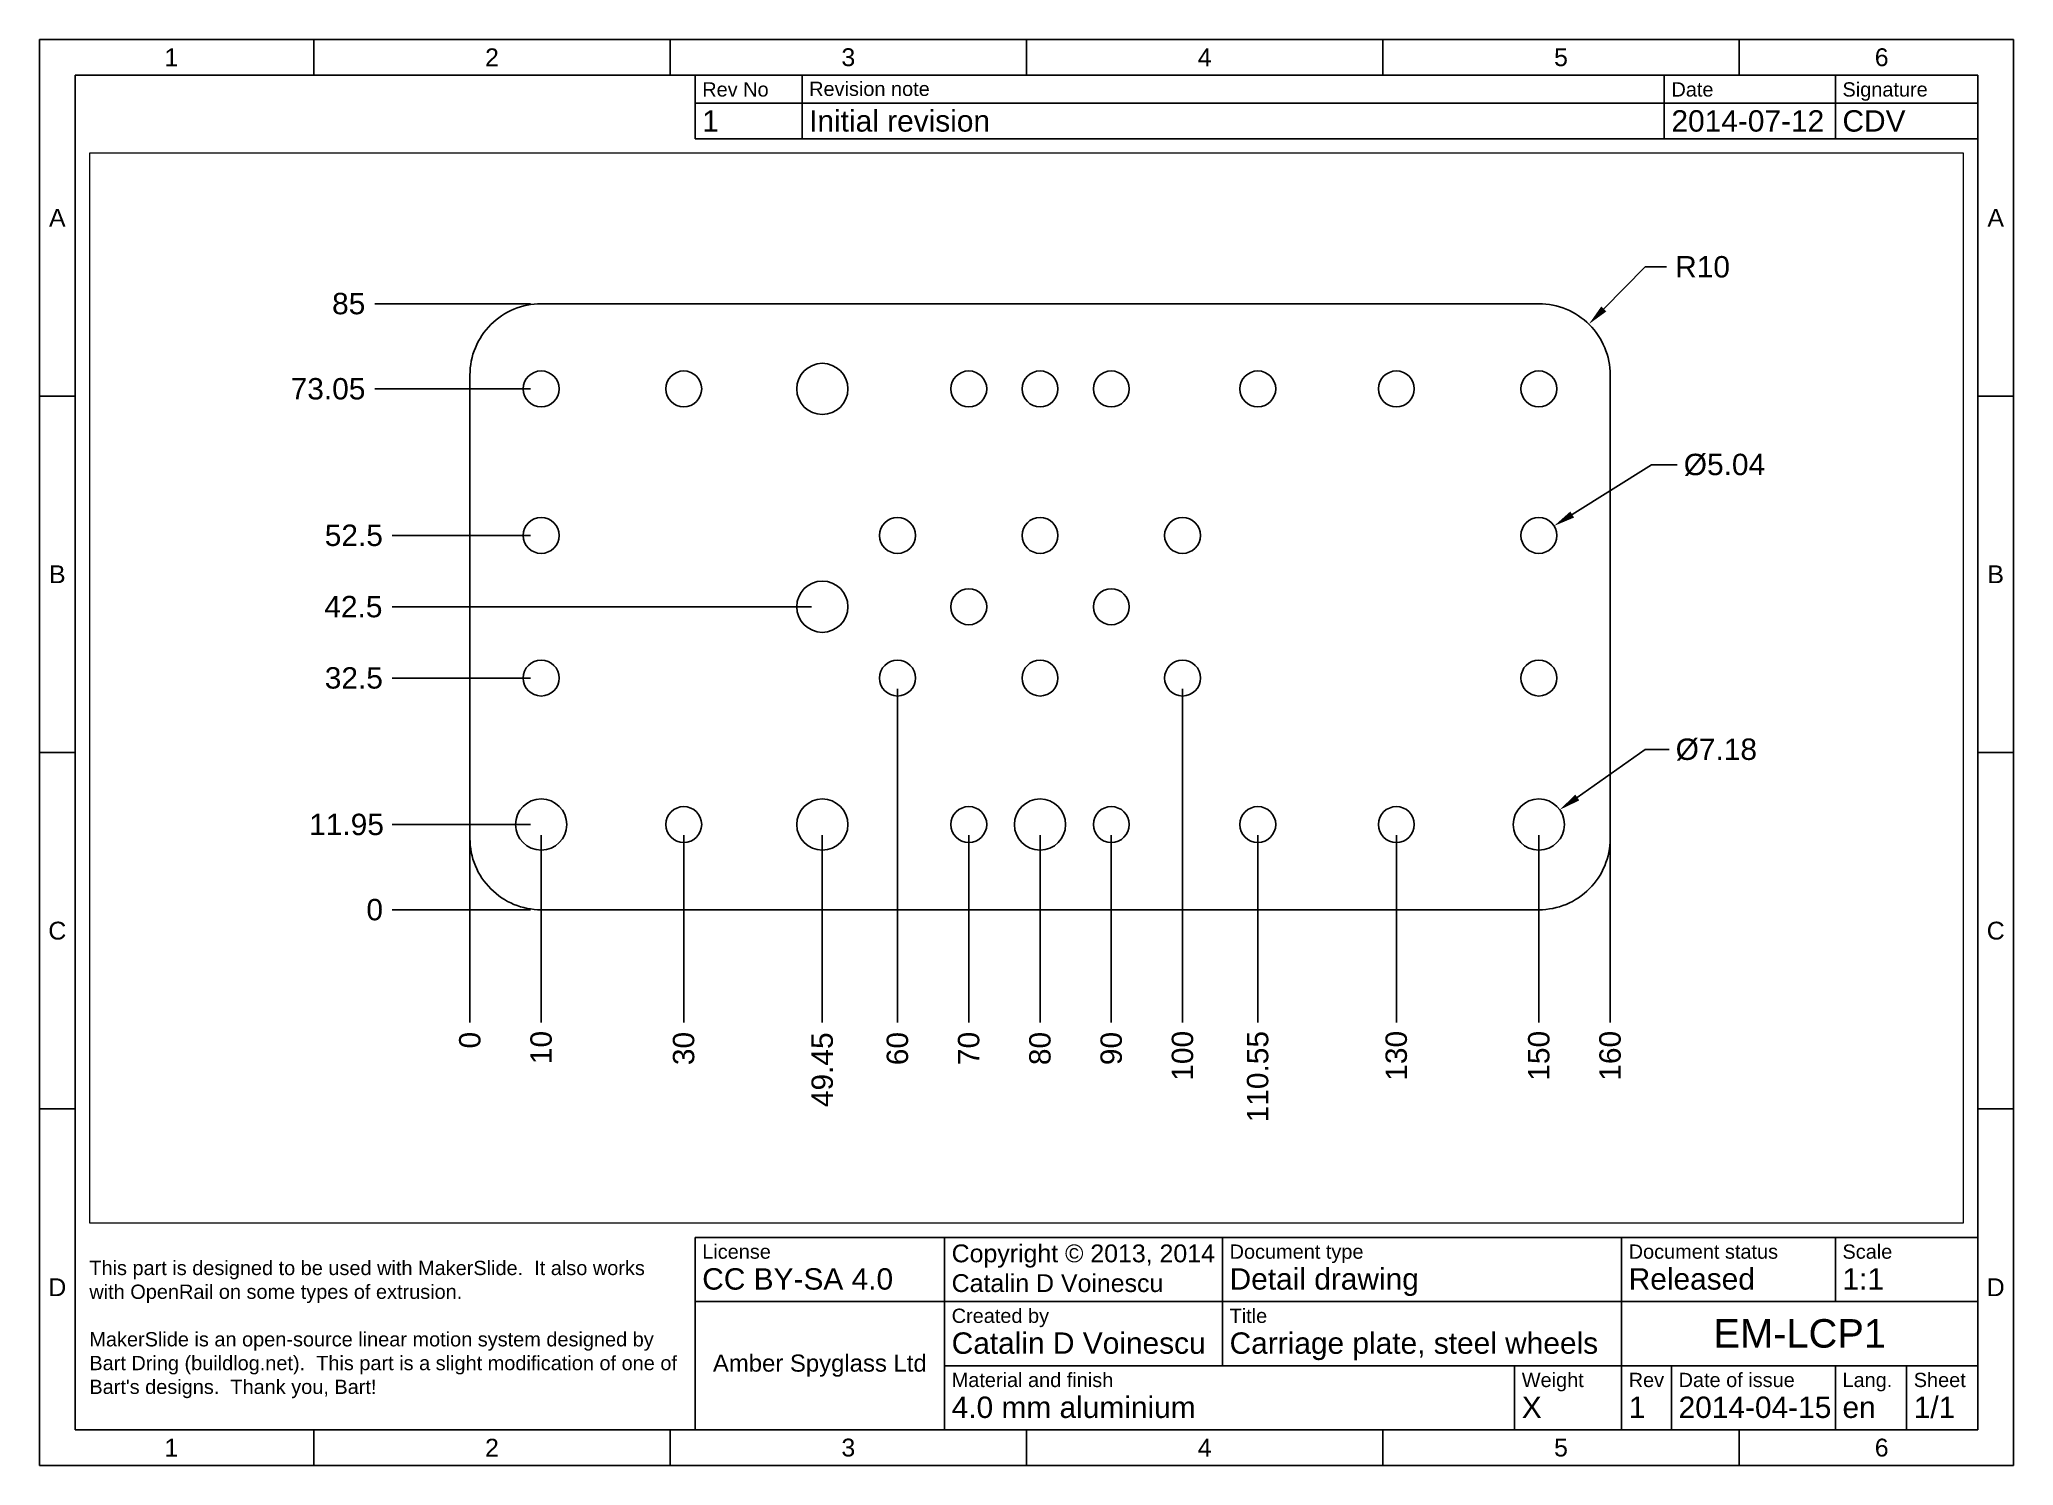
# Paper-space layout 'Sheet1' of a CAD drawing. Header units: millimetres. Extents: x 15 to 292, y 5 to 205.
# The model-space entities are those that its viewports show. They can reach past a viewport. Long polylines and large blocks are cut down to what shows.
import ezdxf

# ---------------------------------------------------------------- set-up
doc = ezdxf.new("R2010")
doc.units = ezdxf.units.MM
doc.layers.add('Dimensions', color=7, linetype='Continuous')
doc.layers.add('Parts', color=7, linetype='Continuous')
doc.styles.get("Standard").update_dxf_attribs({"font": 'arial.ttf'})
doc.dimstyles.new('Copy of Standard', dxfattribs={"dimtxt": 3, "dimasz": 3, "dimexe": 3, "dimexo": 1.5, "dimgap": 1.5, "dimtad": 0, "dimtoh": 1, "dimdsep": 46, "dimtxsty": 'Standard', "dimcen": 0, "dimadec": 0, "dimazin": 2, "dimtfac": 1, "dimtofl": 0, "dimtmove": 0, "dimatfit": 3, "dimfxl": 1, "dimtolj": 1, "dimtzin": 0, "dimarcsym": 0})

# ---------------------------------------------------------------- blocks, each defined once
blk = doc.blocks.new('*D1')
at = {"layer": 'Defpoints', "color": 0}
for p in [(0, 11.95), (0, 0), (0, -15.82)]:
    blk.add_point(p, dxfattribs=at)
at = {"layer": 'Dimensions', "color": 0, "lineweight": -2}
blk.add_line((0, 10.45), (0, -15.82), dxfattribs=at)
at = {"layer": 'Dimensions', "color": 0, "insert": (0, -18.29), "char_height": 3, "attachment_point": 5, "rotation": 90}
blk.add_mtext('\\A1;0', dxfattribs=at)
blk = doc.blocks.new('*D2')
at = {"layer": 'Defpoints', "color": 0}
for p in [(10, 11.95), (0, 0), (10, -15.82)]:
    blk.add_point(p, dxfattribs=at)
at = {"layer": 'Dimensions', "color": 0, "lineweight": -2}
blk.add_line((10, 10.45), (10, -15.82), dxfattribs=at)
at = {"layer": 'Dimensions', "color": 0, "insert": (10, -19.32), "char_height": 3, "attachment_point": 5, "rotation": 90}
blk.add_mtext('\\A1;10', dxfattribs=at)
blk = doc.blocks.new('*D3')
at = {"layer": 'Defpoints', "color": 0}
for p in [(30, 11.95), (0, 0), (30, -15.82)]:
    blk.add_point(p, dxfattribs=at)
at = {"layer": 'Dimensions', "color": 0, "lineweight": -2}
blk.add_line((30, 10.45), (30, -15.82), dxfattribs=at)
at = {"layer": 'Dimensions', "color": 0, "insert": (30, -19.46), "char_height": 3, "attachment_point": 5, "rotation": 90}
blk.add_mtext('\\A1;30', dxfattribs=at)
blk = doc.blocks.new('*D4')
at = {"layer": 'Defpoints', "color": 0}
for p in [(49.45, 11.95), (0, 0), (49.45, -15.82)]:
    blk.add_point(p, dxfattribs=at)
at = {"layer": 'Dimensions', "color": 0, "lineweight": -2}
blk.add_line((49.45, 10.45), (49.45, -15.82), dxfattribs=at)
at = {"layer": 'Dimensions', "color": 0, "insert": (49.45, -22.44), "char_height": 3, "attachment_point": 5, "rotation": 90}
blk.add_mtext('\\A1;49.45', dxfattribs=at)
blk = doc.blocks.new('*D5')
at = {"layer": 'Defpoints', "color": 0}
for p in [(60, 32.5), (0, 0), (60, -15.82)]:
    blk.add_point(p, dxfattribs=at)
at = {"layer": 'Dimensions', "color": 0, "lineweight": -2}
blk.add_line((60, 31), (60, -15.82), dxfattribs=at)
at = {"layer": 'Dimensions', "color": 0, "insert": (60, -19.47), "char_height": 3, "attachment_point": 5, "rotation": 90}
blk.add_mtext('\\A1;60', dxfattribs=at)
blk = doc.blocks.new('*D6')
at = {"layer": 'Defpoints', "color": 0}
for p in [(70, 11.95), (0, 0), (70, -15.82)]:
    blk.add_point(p, dxfattribs=at)
at = {"layer": 'Dimensions', "color": 0, "lineweight": -2}
blk.add_line((70, 10.45), (70, -15.82), dxfattribs=at)
at = {"layer": 'Dimensions', "color": 0, "insert": (70, -19.45), "char_height": 3, "attachment_point": 5, "rotation": 90}
blk.add_mtext('\\A1;70', dxfattribs=at)
blk = doc.blocks.new('*D7')
at = {"layer": 'Defpoints', "color": 0}
for p in [(80, 11.95), (0, 0), (80, -15.82)]:
    blk.add_point(p, dxfattribs=at)
at = {"layer": 'Dimensions', "color": 0, "lineweight": -2}
blk.add_line((80, 10.45), (80, -15.82), dxfattribs=at)
at = {"layer": 'Dimensions', "color": 0, "insert": (80, -19.46), "char_height": 3, "attachment_point": 5, "rotation": 90}
blk.add_mtext('\\A1;80', dxfattribs=at)
blk = doc.blocks.new('*D8')
at = {"layer": 'Defpoints', "color": 0}
for p in [(90, 11.95), (0, 0), (90, -15.82)]:
    blk.add_point(p, dxfattribs=at)
at = {"layer": 'Dimensions', "color": 0, "lineweight": -2}
blk.add_line((90, 10.45), (90, -15.82), dxfattribs=at)
at = {"layer": 'Dimensions', "color": 0, "insert": (90, -19.46), "char_height": 3, "attachment_point": 5, "rotation": 90}
blk.add_mtext('\\A1;90', dxfattribs=at)
blk = doc.blocks.new('*D9')
at = {"layer": 'Defpoints', "color": 0}
for p in [(110.55, 11.95), (0, 0), (110.55, -15.82)]:
    blk.add_point(p, dxfattribs=at)
at = {"layer": 'Dimensions', "color": 0, "lineweight": -2}
blk.add_line((110.55, 10.45), (110.55, -15.82), dxfattribs=at)
at = {"layer": 'Dimensions', "color": 0, "insert": (110.55, -23.41), "char_height": 3, "attachment_point": 5, "rotation": 90}
blk.add_mtext('\\A1;110.55', dxfattribs=at)
blk = doc.blocks.new('*D10')
at = {"layer": 'Defpoints', "color": 0}
for p in [(130, 11.95), (0, 0), (130, -15.82)]:
    blk.add_point(p, dxfattribs=at)
at = {"layer": 'Dimensions', "color": 0, "lineweight": -2}
blk.add_line((130, 10.45), (130, -15.82), dxfattribs=at)
at = {"layer": 'Dimensions', "color": 0, "insert": (130, -20.48), "char_height": 3, "attachment_point": 5, "rotation": 90}
blk.add_mtext('\\A1;130', dxfattribs=at)
blk = doc.blocks.new('*D11')
at = {"layer": 'Defpoints', "color": 0}
for p in [(150, 11.95), (0, 0), (150, -15.82)]:
    blk.add_point(p, dxfattribs=at)
at = {"layer": 'Dimensions', "color": 0, "lineweight": -2}
blk.add_line((150, 10.45), (150, -15.82), dxfattribs=at)
at = {"layer": 'Dimensions', "color": 0, "insert": (150, -20.48), "char_height": 3, "attachment_point": 5, "rotation": 90}
blk.add_mtext('\\A1;150', dxfattribs=at)
blk = doc.blocks.new('*D12')
at = {"layer": 'Defpoints', "color": 0}
for p in [(100, 32.5), (0, 0), (100, -15.82)]:
    blk.add_point(p, dxfattribs=at)
at = {"layer": 'Dimensions', "color": 0, "lineweight": -2}
blk.add_line((100, 31), (100, -15.82), dxfattribs=at)
at = {"layer": 'Dimensions', "color": 0, "insert": (100, -20.48), "char_height": 3, "attachment_point": 5, "rotation": 90}
blk.add_mtext('\\A1;100', dxfattribs=at)
blk = doc.blocks.new('*D13')
at = {"layer": 'Defpoints', "color": 0}
for p in [(160, 11.95), (0, 0), (160, -15.82)]:
    blk.add_point(p, dxfattribs=at)
at = {"layer": 'Dimensions', "color": 0, "lineweight": -2}
blk.add_line((160, 10.45), (160, -15.82), dxfattribs=at)
at = {"layer": 'Dimensions', "color": 0, "insert": (160, -20.48), "char_height": 3, "attachment_point": 5, "rotation": 90}
blk.add_mtext('\\A1;160', dxfattribs=at)
blk = doc.blocks.new('*D14')
at = {"layer": 'Defpoints', "color": 0}
for p in [(-13.35, 85), (10, 85), (0, 0)]:
    blk.add_point(p, dxfattribs=at)
at = {"layer": 'Dimensions', "color": 0, "lineweight": -2}
blk.add_line((8.5, 85), (-13.35, 85), dxfattribs=at)
at = {"layer": 'Dimensions', "color": 0, "insert": (-17.01, 85), "char_height": 3, "attachment_point": 5}
blk.add_mtext('\\A1;85', dxfattribs=at)
blk = doc.blocks.new('*D15')
at = {"layer": 'Defpoints', "color": 0}
for p in [(-13.35, 73.05), (10, 73.05), (0, 0)]:
    blk.add_point(p, dxfattribs=at)
at = {"layer": 'Dimensions', "color": 0, "lineweight": -2}
blk.add_line((8.5, 73.05), (-13.35, 73.05), dxfattribs=at)
at = {"layer": 'Dimensions', "color": 0, "insert": (-19.91, 73.05), "char_height": 3, "attachment_point": 5}
blk.add_mtext('\\A1;73.05', dxfattribs=at)
blk = doc.blocks.new('*D16')
at = {"layer": 'Defpoints', "color": 0}
for p in [(-10.89, 52.5), (10, 52.5), (0, 0)]:
    blk.add_point(p, dxfattribs=at)
at = {"layer": 'Dimensions', "color": 0, "lineweight": -2}
blk.add_line((8.5, 52.5), (-10.89, 52.5), dxfattribs=at)
at = {"layer": 'Dimensions', "color": 0, "insert": (-16.29, 52.5), "char_height": 3, "attachment_point": 5}
blk.add_mtext('\\A1;52.5', dxfattribs=at)
blk = doc.blocks.new('*D17')
at = {"layer": 'Defpoints', "color": 0}
for p in [(-10.89, 42.5), (49.45, 42.5), (0, 0)]:
    blk.add_point(p, dxfattribs=at)
at = {"layer": 'Dimensions', "color": 0, "lineweight": -2}
blk.add_line((47.95, 42.5), (-10.89, 42.5), dxfattribs=at)
at = {"layer": 'Dimensions', "color": 0, "insert": (-16.35, 42.5), "char_height": 3, "attachment_point": 5}
blk.add_mtext('\\A1;42.5', dxfattribs=at)
blk = doc.blocks.new('*D18')
at = {"layer": 'Defpoints', "color": 0}
for p in [(-10.89, 32.5), (10, 32.5), (0, 0)]:
    blk.add_point(p, dxfattribs=at)
at = {"layer": 'Dimensions', "color": 0, "lineweight": -2}
blk.add_line((8.5, 32.5), (-10.89, 32.5), dxfattribs=at)
at = {"layer": 'Dimensions', "color": 0, "insert": (-16.29, 32.5), "char_height": 3, "attachment_point": 5}
blk.add_mtext('\\A1;32.5', dxfattribs=at)
blk = doc.blocks.new('*D19')
at = {"layer": 'Defpoints', "color": 0}
for p in [(-10.89, 11.95), (10, 11.95), (0, 0)]:
    blk.add_point(p, dxfattribs=at)
at = {"layer": 'Dimensions', "color": 0, "lineweight": -2}
blk.add_line((8.5, 11.95), (-10.89, 11.95), dxfattribs=at)
at = {"layer": 'Dimensions', "color": 0, "insert": (-17.31, 11.95), "char_height": 3, "attachment_point": 5}
blk.add_mtext('\\A1;11.95', dxfattribs=at)
blk = doc.blocks.new('*D20')
at = {"layer": 'Defpoints', "color": 0}
for p in [(-10.89, 0), (0, 0), (10, 0)]:
    blk.add_point(p, dxfattribs=at)
at = {"layer": 'Dimensions', "color": 0, "lineweight": -2}
blk.add_line((8.5, 0), (-10.89, 0), dxfattribs=at)
at = {"layer": 'Dimensions', "color": 0, "insert": (-13.36, 0), "char_height": 3, "attachment_point": 5}
blk.add_mtext('\\A1;0', dxfattribs=at)
blk = doc.blocks.new('*D21')
at = {"layer": 'Defpoints', "color": 0}
for p in [(157.01, 82.13), (150, 75)]:
    blk.add_point(p, dxfattribs=at)
at = {"layer": 'Dimensions', "color": 0, "lineweight": -2}
for p, q in [((164.9, 90.16), (159.11, 84.27)), ((167.9, 90.16), (164.9, 90.16))]:
    blk.add_line(p, q, dxfattribs=at)
at = {"layer": 'Dimensions', "color": 0}
blk.add_solid([(158.76, 84.62), (159.47, 83.92), (157.01, 82.13)], dxfattribs=at)
at = {"layer": 'Dimensions', "color": 0, "insert": (172.97, 90.16), "char_height": 3, "attachment_point": 5}
blk.add_mtext('\\A1;R10', dxfattribs=at)
blk = doc.blocks.new('*D22')
at = {"layer": 'Defpoints', "color": 0}
for p in [(152.14, 53.84), (147.86, 51.16)]:
    blk.add_point(p, dxfattribs=at)
at = {"layer": 'Dimensions', "color": 0, "lineweight": -2}
for p, q in [((165.79, 62.4), (154.68, 55.43)), ((169.42, 62.4), (165.79, 62.4))]:
    blk.add_line(p, q, dxfattribs=at)
at = {"layer": 'Dimensions', "color": 0}
blk.add_solid([(154.41, 55.86), (154.94, 55.01), (152.14, 53.84)], dxfattribs=at)
at = {"layer": 'Dimensions', "color": 0, "insert": (176.04, 62.4), "char_height": 3, "attachment_point": 5}
blk.add_mtext('\\A1;%%c5.04', dxfattribs=at)
blk = doc.blocks.new('*D23')
at = {"layer": 'Defpoints', "color": 0}
for p in [(152.93, 14.02), (147.07, 9.88)]:
    blk.add_point(p, dxfattribs=at)
at = {"layer": 'Dimensions', "color": 0, "lineweight": -2}
for p, q in [((164.9, 22.46), (155.38, 15.75)), ((168.27, 22.46), (164.9, 22.46))]:
    blk.add_line(p, q, dxfattribs=at)
at = {"layer": 'Dimensions', "color": 0}
blk.add_solid([(155.1, 16.16), (155.67, 15.34), (152.93, 14.02)], dxfattribs=at)
at = {"layer": 'Dimensions', "color": 0, "insert": (174.9, 22.46), "char_height": 3, "attachment_point": 5}
blk.add_mtext('\\A1;%%c7.18', dxfattribs=at)

msp = doc.modelspace()

# ---------------------------------------------------------------- linework, layer by layer
at = {"layer": 'Parts'}
msp.add_lwpolyline([(150, 85), (10, 85, 0.4142136), (0, 75), (0, 10, 0.4142136), (10, 0), (150, 0, 0.4142136), (160, 10), (160, 75, 0.4142136)], format="xyb", close=True, dxfattribs=at)
for centre, radius in [((10, 73.05), 2.52), ((30, 73.05), 2.52), ((49.45, 73.05), 3.59), ((70, 73.05), 2.52), ((80, 73.05), 2.52), ((90, 73.05), 2.52), ((110.55, 73.05), 2.52), ((130, 73.05), 2.52), ((150, 73.05), 2.52), ((10, 52.5), 2.52), ((60, 52.5), 2.52), ((80, 52.5), 2.52), ((100, 52.5), 2.52), ((150, 52.5), 2.52), ((49.45, 42.5), 3.59), ((70, 42.5), 2.52), ((90, 42.5), 2.52), ((10, 32.5), 2.52), ((60, 32.5), 2.52), ((80, 32.5), 2.52), ((100, 32.5), 2.52), ((150, 32.5), 2.52), ((10, 11.95), 3.59), ((30, 11.95), 2.52), ((49.45, 11.95), 3.59), ((70, 11.95), 2.52), ((80, 11.95), 3.59), ((90, 11.95), 2.52), ((110.55, 11.95), 2.52), ((130, 11.95), 2.52), ((150, 11.95), 3.59)]:
    msp.add_circle(centre, radius, dxfattribs=at)

# ---------------------------------------------------------------- dimensions: what is measured, and where the dimension line sits
at = {"layer": 'Dimensions'}
dim = msp.add_radius_dim(center=(150, 75), mpoint=(157.01, 82.131), dimstyle='Copy of Standard', dxfattribs=at)
dim.commit()
dim.dimension.update_dxf_attribs({"geometry": '*D21', "text_midpoint": (172.972, 90.155), "dimtype": 132})
for feature_location, offset, dtype, picture, middle in [((10, 85), (-23.353, 0), 0, '*D14', (-17.012, 85)), ((10, 73.05), (-23.353, 0), 0, '*D15', (-19.908, 73.05)), ((10, 52.5), (-20.887, 0), 0, '*D16', (-16.29, 52.5)), ((49.45, 42.5), (-60.337, 0), 0, '*D17', (-16.35, 42.5)), ((10, 32.5), (-20.887, 0), 0, '*D18', (-16.288, 32.5)), ((60, 32.5), (0, -48.318), 1, '*D5', (60, -19.467)), ((100, 32.5), (0, -48.318), 1, '*D12', (100, -20.481)), ((10, 11.95), (-20.887, 0), 0, '*D19', (-17.313, 11.95)), ((0, 11.95), (0, -27.767975363), 1, '*D1', (0, -18.294475363)), ((10, 11.95), (0, -27.768), 1, '*D2', (10, -19.317)), ((30, 11.95), (0, -27.768), 1, '*D3', (30, -19.457)), ((49.45, 11.95), (0, -27.768), 1, '*D4', (49.45, -22.445)), ((70, 11.95), (0, -27.768), 1, '*D6', (70, -19.446)), ((80, 11.95), (0, -27.768), 1, '*D7', (80, -19.46)), ((90, 11.95), (0, -27.768), 1, '*D8', (90, -19.458)), ((110.55, 11.95), (0, -27.768), 1, '*D9', (110.55, -23.408)), ((130, 11.95), (0, -27.768), 1, '*D10', (130, -20.481)), ((150, 11.95), (0, -27.768), 1, '*D11', (150, -20.481)), ((160, 11.95), (0, -27.768), 1, '*D13', (160, -20.481)), ((10, 0), (-20.886933472, 0), 0, '*D20', (-13.363433472, 0))]:
    dim = msp.add_ordinate_dim(feature_location=feature_location, offset=offset, dtype=dtype, origin=(0, 0), dimstyle='Copy of Standard', dxfattribs=at)
    dim.commit()
    dim.dimension.update_dxf_attribs({"geometry": picture, "text_midpoint": middle})
for p1, p2, picture, middle in [((147.865, 51.162), (152.135, 53.838), '*D22', (176.044, 62.399)), ((147.067, 9.88), (152.933, 14.02), '*D23', (174.898, 22.463))]:
    dim = msp.add_diameter_dim_2p(p1=p1, p2=p2, dimstyle='Copy of Standard', dxfattribs=at)
    dim.commit()
    dim.dimension.update_dxf_attribs({"geometry": picture, "text_midpoint": middle, "dimtype": 131})

psp = doc.layouts.new('Sheet1')

# ---------------------------------------------------------------- linework, layer by layer
for p, q in [((292, 205), (15, 205)), ((15, 205), (15, 5)), ((53.5, 205), (53.5, 200)), ((103.5, 205), (103.5, 200)), ((153.5, 205), (153.5, 200)), ((203.5, 205), (203.5, 200)), ((253.5, 205), (253.5, 200)), ((292, 5), (292, 205)), ((287, 200), (20, 200)), ((20, 200), (20, 10)), ((107, 200.08), (107, 196.08)), ((287, 200), (107, 200)), ((122, 200.08), (122, 196.08)), ((243, 196.08), (243, 200)), ((267, 196.08), (267, 200)), ((287, 10), (287, 200)), ((287, 196.08), (287, 200)), ((107, 196.08), (287, 196.08)), ((107, 196.08), (107, 191.08)), ((122, 196.08), (122, 191.08)), ((243, 191.08), (243, 196.08)), ((267, 191.08), (267, 196.08)), ((287, 191.08), (287, 196.08)), ((107, 191.08), (287, 191.08)), ((15, 155), (20, 155)), ((287, 155), (292, 155)), ((15, 105), (20, 105)), ((287, 105), (292, 105)), ((15, 55), (20, 55)), ((287, 55), (292, 55)), ((287, 40), (287, 10)), ((107, 10), (107, 37)), ((107, 37), (287, 37)), ((142, 10), (142, 37)), ((181, 19), (181, 37)), ((237, 10), (237, 37)), ((267, 28), (267, 37)), ((107, 28), (287, 28)), ((142, 19), (287, 19)), ((222, 10), (222, 19)), ((244, 10), (244, 19)), ((267, 10), (267, 19)), ((277, 10), (277, 19)), ((20, 10), (287, 10)), ((53.5, 10), (53.5, 5)), ((103.5, 10), (103.5, 5)), ((287, 10), (107, 10)), ((107, 10), (287, 10)), ((153.5, 10), (153.5, 5)), ((203.5, 10), (203.5, 5)), ((253.5, 10), (253.5, 5)), ((15, 5), (292, 5))]:
    psp.add_line(p, q)

# ---------------------------------------------------------------- texts
for s, insert, char_height, width, attachment_point in [('{1}', (33.5, 202.5), 2.5, 40, 5), ('{2}', (78.5, 202.5), 2.5, 50, 5), ('{3}', (128.5, 202.5), 2.5, 50, 5), ('{4}', (178.5, 202.5), 2.5, 50, 5), ('{5}', (228.5, 202.5), 2.5, 50, 5), ('{6}', (273.5, 202.5), 2.5, 40, 5), ('{Rev No}', (108, 199), 2, 13, 1), ('{Revision note}', (123, 199.08), 2, 99, 1), ('{Date}', (244, 199), 2, 22, 1), ('{Signature}', (268, 199), 2, 18, 1), ('{1}', (108, 195.08), 3, 13, 1), ('{Initial revision}', (123, 195.08), 3, 99, 1), ('{2014-07-12}', (244, 195.08), 3, 22, 1), ('{CDV}', (268, 195.08), 3, 18, 1), ('{A}', (17.5, 180), 2.5, 5, 5), ('{A}', (289.5, 180), 2.5, 5, 5), ('{B}', (17.5, 130), 2.5, 5, 5), ('{B}', (289.5, 130), 2.5, 5, 5), ('{C}', (17.5, 80), 2.5, 5, 5), ('{C}', (289.5, 80), 2.5, 5, 5), ('{License\\P\\H1.5x;CC BY-SA 4.0}', (108, 36), 2, 33, 1), ('{Copyright © 2013, 2014\\PCatalin D Voinescu}', (143, 36), 2.5, 37, 1), ('{Scale\\P\\H1.5x;1:1}', (268, 36), 2, 18, 1), ("{\\PThis part is designed to be used with MakerSlide.  It also works with OpenRail on some types of extrusion.\\P\\PMakerSlide is an open-source linear motion system designed by  Bart Dring (buildlog.net).  This part is a slight modification of one of Bart's designs.  Thank you, Bart!}", (22, 37.04), 2, 83, 1), ('{Document type\\P\\H1.5x;Detail drawing}', (182, 36), 2, 54, 1), ('{Document status\\P\\H1.5x;Released}', (238, 36), 2, 28, 1), ('{D}', (17.5, 30), 2.5, 5, 5), ('{D}', (289.5, 30), 2.5, 5, 5), ('{Created by\\P\\H1.5x;Catalin D Voinescu}', (143, 27), 2, 37, 1), ('{Title\\P\\H1.5x;Carriage plate, steel wheels}', (182, 27), 2, 54, 1), ('{EM-LCP1}', (262, 23.5), 4, 48, 5), ('{\\H0.8x;Amber Spyglass Ltd}', (124.5, 19), 3, 33, 5), ('{Material and finish\\P\\H1.5x;4.0 mm aluminium}', (143, 18), 2, 78, 1), ('{Weight\\P\\H1.5x;X}', (223, 18), 2, 13, 1), ('{Rev\\P\\H1.5x;1}', (238, 18), 2, 6, 1), ('{Date of issue\\P\\H1.5x;2014-04-15}', (245, 18), 2, 21.3076, 1), ('{Lang.\\P\\H1.5x;en}', (268, 18), 2, 8, 1), ('{Sheet\\P\\H1.5x;1/1}', (278, 18), 2, 8, 1), ('{1}', (33.5, 7.5), 2.5, 40, 5), ('{2}', (78.5, 7.5), 2.5, 50, 5), ('{3}', (128.5, 7.5), 2.5, 50, 5), ('{4}', (178.5, 7.5), 2.5, 50, 5), ('{5}', (228.5, 7.5), 2.5, 50, 5), ('{6}', (273.5, 7.5), 2.5, 40, 5)]:
    psp.add_mtext(s, dxfattribs=dict(insert=insert, char_height=char_height, width=width, attachment_point=attachment_point))

# ---------------------------------------------------------------- viewports
at = {"layer": '0', "color": 7}
psp.add_viewport(center=(153.5, 114.04), size=(263, 150), view_center_point=(78.101, 31.097), view_height=150, dxfattribs=at)

doc.saveas('drawing.dxf')
